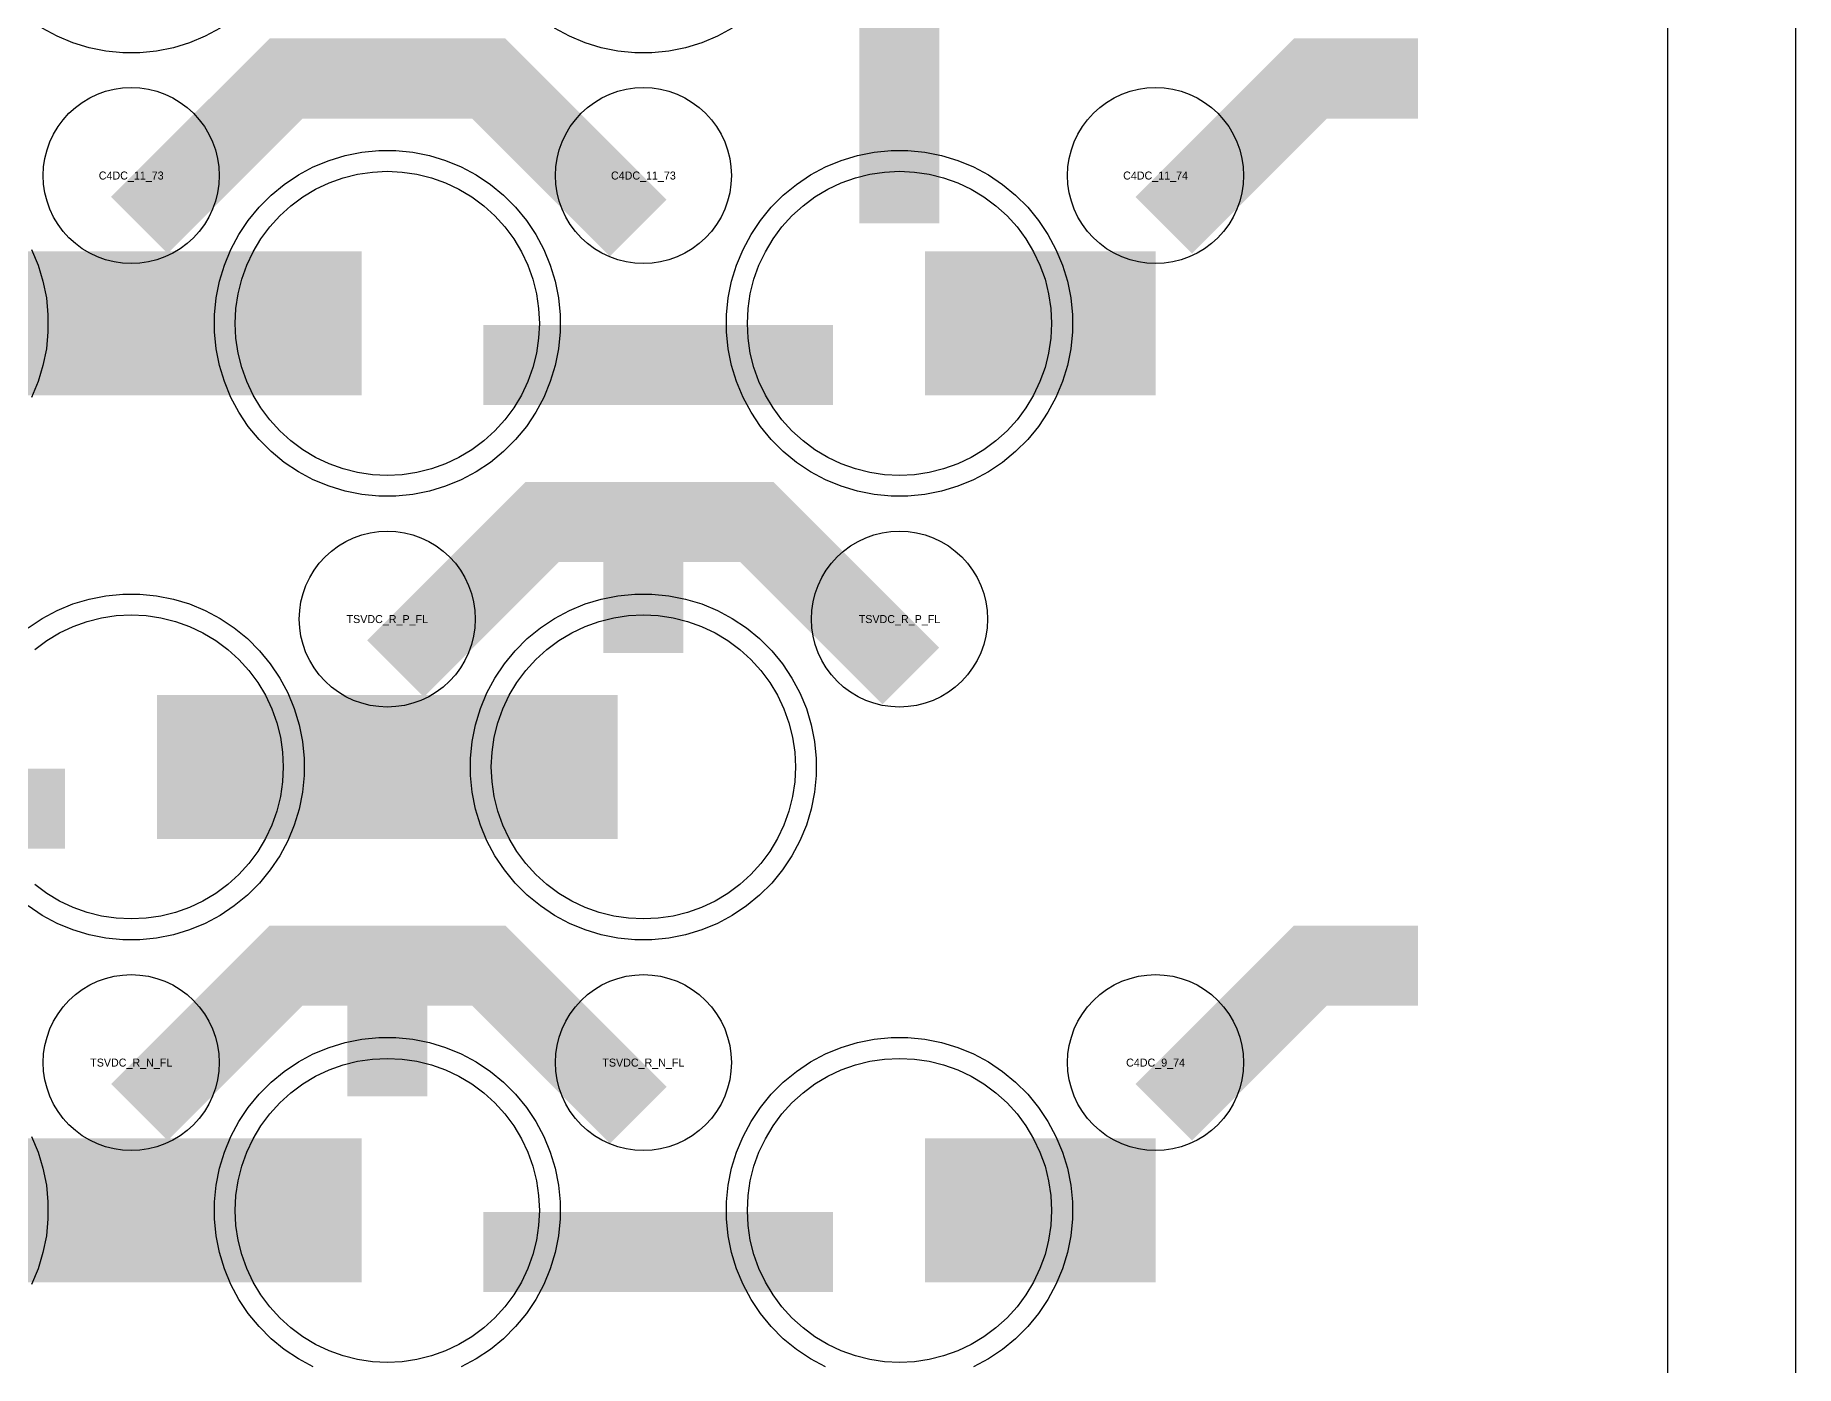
# Model space of a CAD drawing. Extents: x -11880 to 11880, y -14992 to 14992.
# Drawn here: x 11330 to 11880, y -13641 to -13225 of the extents above; entities that cross this region are included whole.
import ezdxf
from ezdxf.enums import TextEntityAlignment as Align

# ---------------------------------------------------------------- set-up
doc = ezdxf.new("R2010")
doc.units = 0
doc.header["$MEASUREMENT"] = 0
for name, color, linetype in [('GDS_775_DT_237', 138, 'CONTINUOUS'), ('OUTLINE', 30, 'CONTINUOUS'), ('RDL1_FS', 34, 'CONTINUOUS'), ('RDL_BS', 160, 'CONTINUOUS')]:
    doc.layers.add(name, color=color, linetype=linetype)

msp = doc.modelspace()

# ---------------------------------------------------------------- linework, layer by layer
at = {"layer": 'OUTLINE'}
for points in [[(-11880, -14992.5), (11880, -14992.5), (11880, 14992.5), (-11880, 14992.5)], [(-11840, -14952.5), (11840, -14952.5), (11840, 14952.5), (-11840, 14952.5)]]:
    msp.add_lwpolyline(points, close=True, dxfattribs=at)
at = {"layer": 'RDL1_FS', "color": 241, "true_color": 0xf7abae}
for points in [[(11440, -13362.869), (11435.343, -13362.64), (11430.732, -13361.956), (11426.209, -13360.824), (11421.819, -13359.252), (11417.605, -13357.26), (11413.605, -13354.862), (11409.86, -13352.084), (11406.406, -13348.954), (11403.276, -13345.5), (11400.498, -13341.755), (11398.1, -13337.755), (11396.108, -13333.541), (11394.536, -13329.151), (11393.404, -13324.628), (11392.72, -13320.017), (11392.491, -13315.36), (11392.72, -13310.703), (11393.404, -13306.092), (11394.536, -13301.569), (11396.108, -13297.179), (11398.1, -13292.965), (11400.498, -13288.965), (11403.276, -13285.22), (11406.406, -13281.766), (11409.86, -13278.636), (11413.605, -13275.858), (11417.605, -13273.46), (11421.819, -13271.468), (11426.209, -13269.896), (11430.732, -13268.764), (11435.343, -13268.08), (11440, -13267.851), (11444.657, -13268.08), (11449.268, -13268.764), (11453.791, -13269.896), (11458.181, -13271.468), (11462.395, -13273.46), (11466.395, -13275.858), (11470.14, -13278.636), (11473.594, -13281.766), (11476.724, -13285.22), (11479.502, -13288.965), (11481.9, -13292.965), (11483.892, -13297.179), (11485.464, -13301.569), (11486.596, -13306.092), (11487.28, -13310.703), (11487.509, -13315.36), (11487.28, -13320.017), (11486.596, -13324.628), (11485.464, -13329.151), (11483.892, -13333.541), (11481.9, -13337.755), (11479.502, -13341.755), (11476.724, -13345.5), (11473.594, -13348.954), (11470.14, -13352.084), (11466.395, -13354.862), (11462.395, -13357.26), (11458.181, -13359.252), (11453.791, -13360.824), (11449.268, -13361.956), (11444.657, -13362.64)], [(11600, -13362.869), (11595.343, -13362.64), (11590.732, -13361.956), (11586.209, -13360.824), (11581.819, -13359.252), (11577.605, -13357.26), (11573.605, -13354.862), (11569.86, -13352.084), (11566.406, -13348.954), (11563.276, -13345.5), (11560.498, -13341.755), (11558.1, -13337.755), (11556.108, -13333.541), (11554.536, -13329.151), (11553.404, -13324.628), (11552.72, -13320.017), (11552.491, -13315.36), (11552.72, -13310.703), (11553.404, -13306.092), (11554.536, -13301.569), (11556.108, -13297.179), (11558.1, -13292.965), (11560.498, -13288.965), (11563.276, -13285.22), (11566.406, -13281.766), (11569.86, -13278.636), (11573.605, -13275.858), (11577.605, -13273.46), (11581.819, -13271.468), (11586.209, -13269.896), (11590.732, -13268.764), (11595.343, -13268.08), (11600, -13267.851), (11604.657, -13268.08), (11609.268, -13268.764), (11613.791, -13269.896), (11618.181, -13271.468), (11622.395, -13273.46), (11626.395, -13275.858), (11630.14, -13278.636), (11633.594, -13281.766), (11636.724, -13285.22), (11639.502, -13288.965), (11641.9, -13292.965), (11643.892, -13297.179), (11645.464, -13301.569), (11646.596, -13306.092), (11647.28, -13310.703), (11647.509, -13315.36), (11647.28, -13320.017), (11646.596, -13324.628), (11645.464, -13329.151), (11643.892, -13333.541), (11641.9, -13337.755), (11639.502, -13341.755), (11636.724, -13345.5), (11633.594, -13348.954), (11630.14, -13352.084), (11626.395, -13354.862), (11622.395, -13357.26), (11618.181, -13359.252), (11613.791, -13360.824), (11609.268, -13361.956), (11604.657, -13362.64)], [(11520, -13501.434), (11515.343, -13501.205), (11510.732, -13500.521), (11506.209, -13499.389), (11501.819, -13497.817), (11497.605, -13495.825), (11493.605, -13493.427), (11489.86, -13490.649), (11486.406, -13487.519), (11483.276, -13484.065), (11480.498, -13480.32), (11478.1, -13476.32), (11476.108, -13472.106), (11474.536, -13467.716), (11473.404, -13463.193), (11472.72, -13458.582), (11472.491, -13453.925), (11472.72, -13449.268), (11473.404, -13444.657), (11474.536, -13440.134), (11476.108, -13435.744), (11478.1, -13431.53), (11480.498, -13427.53), (11483.276, -13423.785), (11486.406, -13420.331), (11489.86, -13417.201), (11493.605, -13414.423), (11497.605, -13412.025), (11501.819, -13410.033), (11506.209, -13408.461), (11510.732, -13407.329), (11515.343, -13406.645), (11520, -13406.416), (11524.657, -13406.645), (11529.268, -13407.329), (11533.791, -13408.461), (11538.181, -13410.033), (11542.395, -13412.025), (11546.395, -13414.423), (11550.14, -13417.201), (11553.594, -13420.331), (11556.724, -13423.785), (11559.502, -13427.53), (11561.9, -13431.53), (11563.892, -13435.744), (11565.464, -13440.134), (11566.596, -13444.657), (11567.28, -13449.268), (11567.509, -13453.925), (11567.28, -13458.582), (11566.596, -13463.193), (11565.464, -13467.716), (11563.892, -13472.106), (11561.9, -13476.32), (11559.502, -13480.32), (11556.724, -13484.065), (11553.594, -13487.519), (11550.14, -13490.649), (11546.395, -13493.427), (11542.395, -13495.825), (11538.181, -13497.817), (11533.791, -13499.389), (11529.268, -13500.521), (11524.657, -13501.205)]]:
    msp.add_lwpolyline(points, close=True, dxfattribs=at)
for points in [[(11288.002, -13315.36, 45, 45, 0), (11360.002, -13315.36, 45, 45, 0)], [(11360.002, -13315.36, 45, 45, 0), (11432.002, -13315.36, 45, 45, 0)], [(11608.002, -13315.36, 45, 45, 0), (11680.002, -13315.36, 45, 45, 0)], [(11368.002, -13453.925, 45, 45, 0), (11440.002, -13453.925, 45, 45, 0)], [(11440.002, -13453.925, 45, 45, 0), (11512.002, -13453.925, 45, 45, 0)]]:
    msp.add_lwpolyline(points, format="xyseb", dxfattribs=at)
msp.add_lwpolyline([(11329.86, -13417.201), (11333.605, -13414.423), (11337.605, -13412.025), (11341.819, -13410.033), (11346.209, -13408.461), (11350.732, -13407.329), (11355.343, -13406.645), (11360, -13406.416), (11364.657, -13406.645), (11369.268, -13407.329), (11373.791, -13408.461), (11378.181, -13410.033), (11382.395, -13412.025), (11386.395, -13414.423), (11390.14, -13417.201), (11393.594, -13420.331), (11396.724, -13423.785), (11399.502, -13427.53), (11401.9, -13431.53), (11403.892, -13435.744), (11405.464, -13440.134), (11406.596, -13444.657), (11407.28, -13449.268), (11407.509, -13453.925), (11407.28, -13458.582), (11406.596, -13463.193), (11405.464, -13467.716), (11403.892, -13472.106), (11401.9, -13476.32), (11399.502, -13480.32), (11396.724, -13484.065), (11393.594, -13487.519), (11390.14, -13490.649), (11386.395, -13493.427), (11382.395, -13495.825), (11378.181, -13497.817), (11373.791, -13499.389), (11369.268, -13500.521), (11364.657, -13501.205), (11360, -13501.434), (11355.343, -13501.205), (11350.732, -13500.521), (11346.209, -13499.389), (11341.819, -13497.817), (11337.605, -13495.825), (11333.605, -13493.427), (11329.86, -13490.649)], dxfattribs=at)
at = {"layer": 'RDL1_FS'}
for points in [[(11440, -13639.994), (11435.343, -13639.765), (11430.732, -13639.081), (11426.209, -13637.949), (11421.819, -13636.377), (11417.605, -13634.385), (11413.605, -13631.987), (11409.86, -13629.209), (11406.406, -13626.079), (11403.276, -13622.625), (11400.498, -13618.88), (11398.1, -13614.88), (11396.108, -13610.666), (11394.536, -13606.276), (11393.404, -13601.753), (11392.72, -13597.142), (11392.491, -13592.485), (11392.72, -13587.828), (11393.404, -13583.217), (11394.536, -13578.694), (11396.108, -13574.304), (11398.1, -13570.09), (11400.498, -13566.09), (11403.276, -13562.345), (11406.406, -13558.891), (11409.86, -13555.761), (11413.605, -13552.983), (11417.605, -13550.585), (11421.819, -13548.593), (11426.209, -13547.021), (11430.732, -13545.889), (11435.343, -13545.205), (11440, -13544.976), (11444.657, -13545.205), (11449.268, -13545.889), (11453.791, -13547.021), (11458.181, -13548.593), (11462.395, -13550.585), (11466.395, -13552.983), (11470.14, -13555.761), (11473.594, -13558.891), (11476.724, -13562.345), (11479.502, -13566.09), (11481.9, -13570.09), (11483.892, -13574.304), (11485.464, -13578.694), (11486.596, -13583.217), (11487.28, -13587.828), (11487.509, -13592.485), (11487.28, -13597.142), (11486.596, -13601.753), (11485.464, -13606.276), (11483.892, -13610.666), (11481.9, -13614.88), (11479.502, -13618.88), (11476.724, -13622.625), (11473.594, -13626.079), (11470.14, -13629.209), (11466.395, -13631.987), (11462.395, -13634.385), (11458.181, -13636.377), (11453.791, -13637.949), (11449.268, -13639.081), (11444.657, -13639.765)], [(11600, -13639.994), (11595.343, -13639.765), (11590.732, -13639.081), (11586.209, -13637.949), (11581.819, -13636.377), (11577.605, -13634.385), (11573.605, -13631.987), (11569.86, -13629.209), (11566.406, -13626.079), (11563.276, -13622.625), (11560.498, -13618.88), (11558.1, -13614.88), (11556.108, -13610.666), (11554.536, -13606.276), (11553.404, -13601.753), (11552.72, -13597.142), (11552.491, -13592.485), (11552.72, -13587.828), (11553.404, -13583.217), (11554.536, -13578.694), (11556.108, -13574.304), (11558.1, -13570.09), (11560.498, -13566.09), (11563.276, -13562.345), (11566.406, -13558.891), (11569.86, -13555.761), (11573.605, -13552.983), (11577.605, -13550.585), (11581.819, -13548.593), (11586.209, -13547.021), (11590.732, -13545.889), (11595.343, -13545.205), (11600, -13544.976), (11604.657, -13545.205), (11609.268, -13545.889), (11613.791, -13547.021), (11618.181, -13548.593), (11622.395, -13550.585), (11626.395, -13552.983), (11630.14, -13555.761), (11633.594, -13558.891), (11636.724, -13562.345), (11639.502, -13566.09), (11641.9, -13570.09), (11643.892, -13574.304), (11645.464, -13578.694), (11646.596, -13583.217), (11647.28, -13587.828), (11647.509, -13592.485), (11647.28, -13597.142), (11646.596, -13601.753), (11645.464, -13606.276), (11643.892, -13610.666), (11641.9, -13614.88), (11639.502, -13618.88), (11636.724, -13622.625), (11633.594, -13626.079), (11630.14, -13629.209), (11626.395, -13631.987), (11622.395, -13634.385), (11618.181, -13636.377), (11613.791, -13637.949), (11609.268, -13639.081), (11604.657, -13639.765)]]:
    msp.add_lwpolyline(points, close=True, dxfattribs=at)
for points in [[(11288.002, -13592.485, 45, 45, 0), (11360.002, -13592.485, 45, 45, 0)], [(11360.002, -13592.485, 45, 45, 0), (11432.002, -13592.485, 45, 45, 0)], [(11608.002, -13592.485, 45, 45, 0), (11680.002, -13592.485, 45, 45, 0)]]:
    msp.add_lwpolyline(points, format="xyseb", dxfattribs=at)
at = {"layer": 'RDL_BS', "color": 241, "true_color": 0xf7abae}
for points in [[(11600, -13284.085, 25, 25, 0), (11600, -13177.308, 25, 25, 0)], [(11600, -13284.085, 25, 25, 0), (11600, -13177.308, 25, 25, 0)], [(11470.016, -13328.373, 25, 25, 0), (11579.281, -13328.373, 25, 25, 0)], [(11520, -13373.106, 25, 25, 0), (11520, -13418.314, 25, 25, 0)], [(11442.562, -13423.239, 25, 25, 0), (11488.377, -13377.424, 25, 25, 0), (11521.93, -13377.424, 25, 25, 0)], [(11603.555, -13425.544, 25, 25, 0), (11555.435, -13377.424, 25, 25, 0), (11521.838, -13377.424, 25, 25, 0)], [(11230.016, -13466.938, 25, 25, 0), (11339.281, -13466.938, 25, 25, 0)]]:
    msp.add_lwpolyline(points, format="xyseb", dxfattribs=at)
for points in [[(11387.777, -13223.178), (11383.115, -13225.67), (11378.205, -13227.701), (11373.165, -13229.232), (11367.938, -13230.278), (11362.644, -13230.795), (11357.356, -13230.795), (11352.062, -13230.278), (11346.835, -13229.232), (11341.795, -13227.701), (11336.885, -13225.67), (11332.223, -13223.178)], [(11547.777, -13223.178), (11543.115, -13225.67), (11538.205, -13227.701), (11533.165, -13229.232), (11527.938, -13230.278), (11522.644, -13230.795), (11517.356, -13230.795), (11512.062, -13230.278), (11506.835, -13229.232), (11501.795, -13227.701), (11496.885, -13225.67), (11492.223, -13223.178)], [(11328.875, -13292.245), (11330.906, -13297.155), (11332.437, -13302.195), (11333.483, -13307.422), (11334, -13312.716), (11334, -13318.004), (11333.483, -13323.298), (11332.437, -13328.525), (11330.906, -13333.565), (11328.875, -13338.475)], [(11327.809, -13410.489), (11332.223, -13407.542), (11336.885, -13405.05), (11341.795, -13403.019), (11346.835, -13401.488), (11352.062, -13400.442), (11357.356, -13399.925), (11362.644, -13399.925), (11367.938, -13400.442), (11373.165, -13401.488), (11378.205, -13403.019), (11383.115, -13405.05), (11387.777, -13407.542), (11392.191, -13410.489), (11396.292, -13413.851), (11400.074, -13417.633), (11403.436, -13421.734), (11406.383, -13426.148), (11408.875, -13430.81), (11410.906, -13435.72), (11412.437, -13440.76), (11413.483, -13445.987), (11414, -13451.281), (11414, -13456.569), (11413.483, -13461.863), (11412.437, -13467.09), (11410.906, -13472.13), (11408.875, -13477.04), (11406.383, -13481.702), (11403.436, -13486.116), (11400.074, -13490.217), (11396.292, -13493.999), (11392.191, -13497.361), (11387.777, -13500.308), (11383.115, -13502.8), (11378.205, -13504.831), (11373.165, -13506.362), (11367.938, -13507.408), (11362.644, -13507.925), (11357.356, -13507.925), (11352.062, -13507.408), (11346.835, -13506.362), (11341.795, -13504.831), (11336.885, -13502.8), (11332.223, -13500.308), (11327.809, -13497.361)]]:
    msp.add_lwpolyline(points, dxfattribs=at)
at = {"layer": 'RDL_BS'}
for points in [[(11362.562, -13284.674, 25, 25, 0), (11408.377, -13238.859, 25, 25, 0), (11441.93, -13238.859, 25, 25, 0)], [(11518.401, -13285.573, 25, 25, 0), (11471.687, -13238.859, 25, 25, 0), (11441.929, -13238.859, 25, 25, 0)], [(11682.562, -13284.674, 25, 25, 0), (11728.377, -13238.859, 25, 25, 0), (11761.93, -13238.859, 25, 25, 0)], [(11520, -13391.385, 25, 25, 0), (11520, -13364.924, 25, 25, 0)], [(11440, -13529.945, 25, 25, 0), (11440, -13503.484, 25, 25, 0)], [(11440, -13511.666, 25, 25, 0), (11440, -13556.874, 25, 25, 0)], [(11362.562, -13561.799, 25, 25, 0), (11408.377, -13515.984, 25, 25, 0), (11441.93, -13515.984, 25, 25, 0)], [(11518.401, -13562.698, 25, 25, 0), (11471.687, -13515.984, 25, 25, 0), (11441.929, -13515.984, 25, 25, 0)], [(11682.562, -13561.799, 25, 25, 0), (11728.377, -13515.984, 25, 25, 0), (11761.93, -13515.984, 25, 25, 0)], [(11470.016, -13605.498, 25, 25, 0), (11579.281, -13605.498, 25, 25, 0)]]:
    msp.add_lwpolyline(points, format="xyseb", dxfattribs=at)
for points in [[(11360, -13296.666), (11357.307, -13296.534), (11354.635, -13296.138), (11352.016, -13295.481), (11349.481, -13294.574), (11347.044, -13293.422), (11344.72, -13292.029), (11342.557, -13290.426), (11340.558, -13288.614), (11338.746, -13286.615), (11337.143, -13284.452), (11335.75, -13282.128), (11334.598, -13279.691), (11333.691, -13277.156), (11333.034, -13274.537), (11332.638, -13271.865), (11332.506, -13269.172), (11332.638, -13266.479), (11333.034, -13263.807), (11333.691, -13261.188), (11334.598, -13258.653), (11335.75, -13256.216), (11337.143, -13253.892), (11338.746, -13251.729), (11340.558, -13249.73), (11342.557, -13247.918), (11344.72, -13246.315), (11347.044, -13244.922), (11349.481, -13243.77), (11352.016, -13242.863), (11354.635, -13242.206), (11357.307, -13241.81), (11360, -13241.678), (11362.693, -13241.81), (11365.365, -13242.206), (11367.984, -13242.863), (11370.519, -13243.77), (11372.956, -13244.922), (11375.28, -13246.315), (11377.443, -13247.918), (11379.442, -13249.73), (11381.254, -13251.729), (11382.857, -13253.892), (11384.25, -13256.216), (11385.402, -13258.653), (11386.309, -13261.188), (11386.966, -13263.807), (11387.362, -13266.479), (11387.494, -13269.172), (11387.362, -13271.865), (11386.966, -13274.537), (11386.309, -13277.156), (11385.402, -13279.691), (11384.25, -13282.128), (11382.857, -13284.452), (11381.254, -13286.615), (11379.442, -13288.614), (11377.443, -13290.426), (11375.28, -13292.029), (11372.956, -13293.422), (11370.519, -13294.574), (11367.984, -13295.481), (11365.365, -13296.138), (11362.693, -13296.534)], [(11520, -13296.666), (11517.307, -13296.534), (11514.635, -13296.138), (11512.016, -13295.481), (11509.481, -13294.574), (11507.044, -13293.422), (11504.72, -13292.029), (11502.557, -13290.426), (11500.558, -13288.614), (11498.746, -13286.615), (11497.143, -13284.452), (11495.75, -13282.128), (11494.598, -13279.691), (11493.691, -13277.156), (11493.034, -13274.537), (11492.638, -13271.865), (11492.506, -13269.172), (11492.638, -13266.479), (11493.034, -13263.807), (11493.691, -13261.188), (11494.598, -13258.653), (11495.75, -13256.216), (11497.143, -13253.892), (11498.746, -13251.729), (11500.558, -13249.73), (11502.557, -13247.918), (11504.72, -13246.315), (11507.044, -13244.922), (11509.481, -13243.77), (11512.016, -13242.863), (11514.635, -13242.206), (11517.307, -13241.81), (11520, -13241.678), (11522.693, -13241.81), (11525.365, -13242.206), (11527.984, -13242.863), (11530.519, -13243.77), (11532.956, -13244.922), (11535.28, -13246.315), (11537.443, -13247.918), (11539.442, -13249.73), (11541.254, -13251.729), (11542.857, -13253.892), (11544.25, -13256.216), (11545.402, -13258.653), (11546.309, -13261.188), (11546.966, -13263.807), (11547.362, -13266.479), (11547.494, -13269.172), (11547.362, -13271.865), (11546.966, -13274.537), (11546.309, -13277.156), (11545.402, -13279.691), (11544.25, -13282.128), (11542.857, -13284.452), (11541.254, -13286.615), (11539.442, -13288.614), (11537.443, -13290.426), (11535.28, -13292.029), (11532.956, -13293.422), (11530.519, -13294.574), (11527.984, -13295.481), (11525.365, -13296.138), (11522.693, -13296.534)], [(11680, -13296.666), (11677.307, -13296.534), (11674.635, -13296.138), (11672.016, -13295.481), (11669.481, -13294.574), (11667.044, -13293.422), (11664.72, -13292.029), (11662.557, -13290.426), (11660.558, -13288.614), (11658.746, -13286.615), (11657.143, -13284.452), (11655.75, -13282.128), (11654.598, -13279.691), (11653.691, -13277.156), (11653.034, -13274.537), (11652.638, -13271.865), (11652.506, -13269.172), (11652.638, -13266.479), (11653.034, -13263.807), (11653.691, -13261.188), (11654.598, -13258.653), (11655.75, -13256.216), (11657.143, -13253.892), (11658.746, -13251.729), (11660.558, -13249.73), (11662.557, -13247.918), (11664.72, -13246.315), (11667.044, -13244.922), (11669.481, -13243.77), (11672.016, -13242.863), (11674.635, -13242.206), (11677.307, -13241.81), (11680, -13241.678), (11682.693, -13241.81), (11685.365, -13242.206), (11687.984, -13242.863), (11690.519, -13243.77), (11692.956, -13244.922), (11695.28, -13246.315), (11697.443, -13247.918), (11699.442, -13249.73), (11701.254, -13251.729), (11702.857, -13253.892), (11704.25, -13256.216), (11705.402, -13258.653), (11706.309, -13261.188), (11706.966, -13263.807), (11707.362, -13266.479), (11707.494, -13269.172), (11707.362, -13271.865), (11706.966, -13274.537), (11706.309, -13277.156), (11705.402, -13279.691), (11704.25, -13282.128), (11702.857, -13284.452), (11701.254, -13286.615), (11699.442, -13288.614), (11697.443, -13290.426), (11695.28, -13292.029), (11692.956, -13293.422), (11690.519, -13294.574), (11687.984, -13295.481), (11685.365, -13296.138), (11682.693, -13296.534)], [(11360, -13573.791), (11357.307, -13573.659), (11354.635, -13573.263), (11352.016, -13572.606), (11349.481, -13571.699), (11347.044, -13570.547), (11344.72, -13569.154), (11342.557, -13567.551), (11340.558, -13565.739), (11338.746, -13563.74), (11337.143, -13561.577), (11335.75, -13559.253), (11334.598, -13556.816), (11333.691, -13554.281), (11333.034, -13551.662), (11332.638, -13548.99), (11332.506, -13546.297), (11332.638, -13543.604), (11333.034, -13540.932), (11333.691, -13538.313), (11334.598, -13535.778), (11335.75, -13533.341), (11337.143, -13531.017), (11338.746, -13528.854), (11340.558, -13526.855), (11342.557, -13525.043), (11344.72, -13523.44), (11347.044, -13522.047), (11349.481, -13520.895), (11352.016, -13519.988), (11354.635, -13519.331), (11357.307, -13518.935), (11360, -13518.803), (11362.693, -13518.935), (11365.365, -13519.331), (11367.984, -13519.988), (11370.519, -13520.895), (11372.956, -13522.047), (11375.28, -13523.44), (11377.443, -13525.043), (11379.442, -13526.855), (11381.254, -13528.854), (11382.857, -13531.017), (11384.25, -13533.341), (11385.402, -13535.778), (11386.309, -13538.313), (11386.966, -13540.932), (11387.362, -13543.604), (11387.494, -13546.297), (11387.362, -13548.99), (11386.966, -13551.662), (11386.309, -13554.281), (11385.402, -13556.816), (11384.25, -13559.253), (11382.857, -13561.577), (11381.254, -13563.74), (11379.442, -13565.739), (11377.443, -13567.551), (11375.28, -13569.154), (11372.956, -13570.547), (11370.519, -13571.699), (11367.984, -13572.606), (11365.365, -13573.263), (11362.693, -13573.659)], [(11520, -13573.791), (11517.307, -13573.659), (11514.635, -13573.263), (11512.016, -13572.606), (11509.481, -13571.699), (11507.044, -13570.547), (11504.72, -13569.154), (11502.557, -13567.551), (11500.558, -13565.739), (11498.746, -13563.74), (11497.143, -13561.577), (11495.75, -13559.253), (11494.598, -13556.816), (11493.691, -13554.281), (11493.034, -13551.662), (11492.638, -13548.99), (11492.506, -13546.297), (11492.638, -13543.604), (11493.034, -13540.932), (11493.691, -13538.313), (11494.598, -13535.778), (11495.75, -13533.341), (11497.143, -13531.017), (11498.746, -13528.854), (11500.558, -13526.855), (11502.557, -13525.043), (11504.72, -13523.44), (11507.044, -13522.047), (11509.481, -13520.895), (11512.016, -13519.988), (11514.635, -13519.331), (11517.307, -13518.935), (11520, -13518.803), (11522.693, -13518.935), (11525.365, -13519.331), (11527.984, -13519.988), (11530.519, -13520.895), (11532.956, -13522.047), (11535.28, -13523.44), (11537.443, -13525.043), (11539.442, -13526.855), (11541.254, -13528.854), (11542.857, -13531.017), (11544.25, -13533.341), (11545.402, -13535.778), (11546.309, -13538.313), (11546.966, -13540.932), (11547.362, -13543.604), (11547.494, -13546.297), (11547.362, -13548.99), (11546.966, -13551.662), (11546.309, -13554.281), (11545.402, -13556.816), (11544.25, -13559.253), (11542.857, -13561.577), (11541.254, -13563.74), (11539.442, -13565.739), (11537.443, -13567.551), (11535.28, -13569.154), (11532.956, -13570.547), (11530.519, -13571.699), (11527.984, -13572.606), (11525.365, -13573.263), (11522.693, -13573.659)], [(11680, -13573.791), (11677.307, -13573.659), (11674.635, -13573.263), (11672.016, -13572.606), (11669.481, -13571.699), (11667.044, -13570.547), (11664.72, -13569.154), (11662.557, -13567.551), (11660.558, -13565.739), (11658.746, -13563.74), (11657.143, -13561.577), (11655.75, -13559.253), (11654.598, -13556.816), (11653.691, -13554.281), (11653.034, -13551.662), (11652.638, -13548.99), (11652.506, -13546.297), (11652.638, -13543.604), (11653.034, -13540.932), (11653.691, -13538.313), (11654.598, -13535.778), (11655.75, -13533.341), (11657.143, -13531.017), (11658.746, -13528.854), (11660.558, -13526.855), (11662.557, -13525.043), (11664.72, -13523.44), (11667.044, -13522.047), (11669.481, -13520.895), (11672.016, -13519.988), (11674.635, -13519.331), (11677.307, -13518.935), (11680, -13518.803), (11682.693, -13518.935), (11685.365, -13519.331), (11687.984, -13519.988), (11690.519, -13520.895), (11692.956, -13522.047), (11695.28, -13523.44), (11697.443, -13525.043), (11699.442, -13526.855), (11701.254, -13528.854), (11702.857, -13531.017), (11704.25, -13533.341), (11705.402, -13535.778), (11706.309, -13538.313), (11706.966, -13540.932), (11707.362, -13543.604), (11707.494, -13546.297), (11707.362, -13548.99), (11706.966, -13551.662), (11706.309, -13554.281), (11705.402, -13556.816), (11704.25, -13559.253), (11702.857, -13561.577), (11701.254, -13563.74), (11699.442, -13565.739), (11697.443, -13567.551), (11695.28, -13569.154), (11692.956, -13570.547), (11690.519, -13571.699), (11687.984, -13572.606), (11685.365, -13573.263), (11682.693, -13573.659)]]:
    msp.add_lwpolyline(points, close=True, dxfattribs=at)
at = {"layer": 'RDL_BS', "color": 241, "true_color": 0xf7abae}
for points in [[(11437.356, -13369.36), (11432.062, -13368.843), (11426.835, -13367.797), (11421.795, -13366.266), (11416.885, -13364.235), (11412.223, -13361.743), (11407.809, -13358.796), (11403.708, -13355.434), (11399.926, -13351.652), (11396.564, -13347.551), (11393.617, -13343.137), (11391.125, -13338.475), (11389.094, -13333.565), (11387.563, -13328.525), (11386.517, -13323.298), (11386, -13318.004), (11386, -13312.716), (11386.517, -13307.422), (11387.563, -13302.195), (11389.094, -13297.155), (11391.125, -13292.245), (11393.617, -13287.583), (11396.564, -13283.169), (11399.926, -13279.068), (11403.708, -13275.286), (11407.809, -13271.924), (11412.223, -13268.977), (11416.885, -13266.485), (11421.795, -13264.454), (11426.835, -13262.923), (11432.062, -13261.877), (11437.356, -13261.36), (11442.644, -13261.36), (11447.938, -13261.877), (11453.165, -13262.923), (11458.205, -13264.454), (11463.115, -13266.485), (11467.777, -13268.977), (11472.191, -13271.924), (11476.292, -13275.286), (11480.074, -13279.068), (11483.436, -13283.169), (11486.383, -13287.583), (11488.875, -13292.245), (11490.906, -13297.155), (11492.437, -13302.195), (11493.483, -13307.422), (11494, -13312.716), (11494, -13318.004), (11493.483, -13323.298), (11492.437, -13328.525), (11490.906, -13333.565), (11488.875, -13338.475), (11486.383, -13343.137), (11483.436, -13347.551), (11480.074, -13351.652), (11476.292, -13355.434), (11472.191, -13358.796), (11467.777, -13361.743), (11463.115, -13364.235), (11458.205, -13366.266), (11453.165, -13367.797), (11447.938, -13368.843), (11442.644, -13369.36)], [(11597.356, -13369.36), (11592.062, -13368.843), (11586.835, -13367.797), (11581.795, -13366.266), (11576.885, -13364.235), (11572.223, -13361.743), (11567.809, -13358.796), (11563.708, -13355.434), (11559.926, -13351.652), (11556.564, -13347.551), (11553.617, -13343.137), (11551.125, -13338.475), (11549.094, -13333.565), (11547.563, -13328.525), (11546.517, -13323.298), (11546, -13318.004), (11546, -13312.716), (11546.517, -13307.422), (11547.563, -13302.195), (11549.094, -13297.155), (11551.125, -13292.245), (11553.617, -13287.583), (11556.564, -13283.169), (11559.926, -13279.068), (11563.708, -13275.286), (11567.809, -13271.924), (11572.223, -13268.977), (11576.885, -13266.485), (11581.795, -13264.454), (11586.835, -13262.923), (11592.062, -13261.877), (11597.356, -13261.36), (11602.644, -13261.36), (11607.938, -13261.877), (11613.165, -13262.923), (11618.205, -13264.454), (11623.115, -13266.485), (11627.777, -13268.977), (11632.191, -13271.924), (11636.292, -13275.286), (11640.074, -13279.068), (11643.436, -13283.169), (11646.383, -13287.583), (11648.875, -13292.245), (11650.906, -13297.155), (11652.437, -13302.195), (11653.483, -13307.422), (11654, -13312.716), (11654, -13318.004), (11653.483, -13323.298), (11652.437, -13328.525), (11650.906, -13333.565), (11648.875, -13338.475), (11646.383, -13343.137), (11643.436, -13347.551), (11640.074, -13351.652), (11636.292, -13355.434), (11632.191, -13358.796), (11627.777, -13361.743), (11623.115, -13364.235), (11618.205, -13366.266), (11613.165, -13367.797), (11607.938, -13368.843), (11602.644, -13369.36)], [(11440, -13435.231), (11437.307, -13435.099), (11434.635, -13434.703), (11432.016, -13434.046), (11429.481, -13433.139), (11427.044, -13431.987), (11424.72, -13430.594), (11422.557, -13428.991), (11420.558, -13427.179), (11418.746, -13425.18), (11417.143, -13423.017), (11415.75, -13420.693), (11414.598, -13418.256), (11413.691, -13415.721), (11413.034, -13413.102), (11412.638, -13410.43), (11412.506, -13407.737), (11412.638, -13405.044), (11413.034, -13402.372), (11413.691, -13399.753), (11414.598, -13397.218), (11415.75, -13394.781), (11417.143, -13392.457), (11418.746, -13390.294), (11420.558, -13388.295), (11422.557, -13386.483), (11424.72, -13384.88), (11427.044, -13383.487), (11429.481, -13382.335), (11432.016, -13381.428), (11434.635, -13380.771), (11437.307, -13380.375), (11440, -13380.243), (11442.693, -13380.375), (11445.365, -13380.771), (11447.984, -13381.428), (11450.519, -13382.335), (11452.956, -13383.487), (11455.28, -13384.88), (11457.443, -13386.483), (11459.442, -13388.295), (11461.254, -13390.294), (11462.857, -13392.457), (11464.25, -13394.781), (11465.402, -13397.218), (11466.309, -13399.753), (11466.966, -13402.372), (11467.362, -13405.044), (11467.494, -13407.737), (11467.362, -13410.43), (11466.966, -13413.102), (11466.309, -13415.721), (11465.402, -13418.256), (11464.25, -13420.693), (11462.857, -13423.017), (11461.254, -13425.18), (11459.442, -13427.179), (11457.443, -13428.991), (11455.28, -13430.594), (11452.956, -13431.987), (11450.519, -13433.139), (11447.984, -13434.046), (11445.365, -13434.703), (11442.693, -13435.099)], [(11600, -13435.231), (11597.307, -13435.099), (11594.635, -13434.703), (11592.016, -13434.046), (11589.481, -13433.139), (11587.044, -13431.987), (11584.72, -13430.594), (11582.557, -13428.991), (11580.558, -13427.179), (11578.746, -13425.18), (11577.143, -13423.017), (11575.75, -13420.693), (11574.598, -13418.256), (11573.691, -13415.721), (11573.034, -13413.102), (11572.638, -13410.43), (11572.506, -13407.737), (11572.638, -13405.044), (11573.034, -13402.372), (11573.691, -13399.753), (11574.598, -13397.218), (11575.75, -13394.781), (11577.143, -13392.457), (11578.746, -13390.294), (11580.558, -13388.295), (11582.557, -13386.483), (11584.72, -13384.88), (11587.044, -13383.487), (11589.481, -13382.335), (11592.016, -13381.428), (11594.635, -13380.771), (11597.307, -13380.375), (11600, -13380.243), (11602.693, -13380.375), (11605.365, -13380.771), (11607.984, -13381.428), (11610.519, -13382.335), (11612.956, -13383.487), (11615.28, -13384.88), (11617.443, -13386.483), (11619.442, -13388.295), (11621.254, -13390.294), (11622.857, -13392.457), (11624.25, -13394.781), (11625.402, -13397.218), (11626.309, -13399.753), (11626.966, -13402.372), (11627.362, -13405.044), (11627.494, -13407.737), (11627.362, -13410.43), (11626.966, -13413.102), (11626.309, -13415.721), (11625.402, -13418.256), (11624.25, -13420.693), (11622.857, -13423.017), (11621.254, -13425.18), (11619.442, -13427.179), (11617.443, -13428.991), (11615.28, -13430.594), (11612.956, -13431.987), (11610.519, -13433.139), (11607.984, -13434.046), (11605.365, -13434.703), (11602.693, -13435.099)], [(11517.356, -13507.925), (11512.062, -13507.408), (11506.835, -13506.362), (11501.795, -13504.831), (11496.885, -13502.8), (11492.223, -13500.308), (11487.809, -13497.361), (11483.708, -13493.999), (11479.926, -13490.217), (11476.564, -13486.116), (11473.617, -13481.702), (11471.125, -13477.04), (11469.094, -13472.13), (11467.563, -13467.09), (11466.517, -13461.863), (11466, -13456.569), (11466, -13451.281), (11466.517, -13445.987), (11467.563, -13440.76), (11469.094, -13435.72), (11471.125, -13430.81), (11473.617, -13426.148), (11476.564, -13421.734), (11479.926, -13417.633), (11483.708, -13413.851), (11487.809, -13410.489), (11492.223, -13407.542), (11496.885, -13405.05), (11501.795, -13403.019), (11506.835, -13401.488), (11512.062, -13400.442), (11517.356, -13399.925), (11522.644, -13399.925), (11527.938, -13400.442), (11533.165, -13401.488), (11538.205, -13403.019), (11543.115, -13405.05), (11547.777, -13407.542), (11552.191, -13410.489), (11556.292, -13413.851), (11560.074, -13417.633), (11563.436, -13421.734), (11566.383, -13426.148), (11568.875, -13430.81), (11570.906, -13435.72), (11572.437, -13440.76), (11573.483, -13445.987), (11574, -13451.281), (11574, -13456.569), (11573.483, -13461.863), (11572.437, -13467.09), (11570.906, -13472.13), (11568.875, -13477.04), (11566.383, -13481.702), (11563.436, -13486.116), (11560.074, -13490.217), (11556.292, -13493.999), (11552.191, -13497.361), (11547.777, -13500.308), (11543.115, -13502.8), (11538.205, -13504.831), (11533.165, -13506.362), (11527.938, -13507.408), (11522.644, -13507.925)]]:
    msp.add_lwpolyline(points, close=True, dxfattribs=at)
at = {"layer": 'RDL_BS'}
for points in [[(11416.885, -13641.36), (11412.223, -13638.868), (11407.809, -13635.921), (11403.708, -13632.559), (11399.926, -13628.777), (11396.564, -13624.676), (11393.617, -13620.262), (11391.125, -13615.6), (11389.094, -13610.69), (11387.563, -13605.65), (11386.517, -13600.423), (11386, -13595.129), (11386, -13589.841), (11386.517, -13584.547), (11387.563, -13579.32), (11389.094, -13574.28), (11391.125, -13569.37), (11393.617, -13564.708), (11396.564, -13560.294), (11399.926, -13556.193), (11403.708, -13552.411), (11407.809, -13549.049), (11412.223, -13546.102), (11416.885, -13543.61), (11421.795, -13541.579), (11426.835, -13540.048), (11432.062, -13539.002), (11437.356, -13538.485), (11442.644, -13538.485), (11447.938, -13539.002), (11453.165, -13540.048), (11458.205, -13541.579), (11463.115, -13543.61), (11467.777, -13546.102), (11472.191, -13549.049), (11476.292, -13552.411), (11480.074, -13556.193), (11483.436, -13560.294), (11486.383, -13564.708), (11488.875, -13569.37), (11490.906, -13574.28), (11492.437, -13579.32), (11493.483, -13584.547), (11494, -13589.841), (11494, -13595.129), (11493.483, -13600.423), (11492.437, -13605.65), (11490.906, -13610.69), (11488.875, -13615.6), (11486.383, -13620.262), (11483.436, -13624.676), (11480.074, -13628.777), (11476.292, -13632.559), (11472.191, -13635.921), (11467.777, -13638.868), (11463.115, -13641.36)], [(11576.885, -13641.36), (11572.223, -13638.868), (11567.809, -13635.921), (11563.708, -13632.559), (11559.926, -13628.777), (11556.564, -13624.676), (11553.617, -13620.262), (11551.125, -13615.6), (11549.094, -13610.69), (11547.563, -13605.65), (11546.517, -13600.423), (11546, -13595.129), (11546, -13589.841), (11546.517, -13584.547), (11547.563, -13579.32), (11549.094, -13574.28), (11551.125, -13569.37), (11553.617, -13564.708), (11556.564, -13560.294), (11559.926, -13556.193), (11563.708, -13552.411), (11567.809, -13549.049), (11572.223, -13546.102), (11576.885, -13543.61), (11581.795, -13541.579), (11586.835, -13540.048), (11592.062, -13539.002), (11597.356, -13538.485), (11602.644, -13538.485), (11607.938, -13539.002), (11613.165, -13540.048), (11618.205, -13541.579), (11623.115, -13543.61), (11627.777, -13546.102), (11632.191, -13549.049), (11636.292, -13552.411), (11640.074, -13556.193), (11643.436, -13560.294), (11646.383, -13564.708), (11648.875, -13569.37), (11650.906, -13574.28), (11652.437, -13579.32), (11653.483, -13584.547), (11654, -13589.841), (11654, -13595.129), (11653.483, -13600.423), (11652.437, -13605.65), (11650.906, -13610.69), (11648.875, -13615.6), (11646.383, -13620.262), (11643.436, -13624.676), (11640.074, -13628.777), (11636.292, -13632.559), (11632.191, -13635.921), (11627.777, -13638.868), (11623.115, -13641.36)], [(11328.875, -13569.37), (11330.906, -13574.28), (11332.437, -13579.32), (11333.483, -13584.547), (11334, -13589.841), (11334, -13595.129), (11333.483, -13600.423), (11332.437, -13605.65), (11330.906, -13610.69), (11328.875, -13615.6)]]:
    msp.add_lwpolyline(points, dxfattribs=at)

# ---------------------------------------------------------------- texts
at = {"layer": 'GDS_775_DT_237'}
for s, p in [('C4DC_11_73', (11360, -13269.172)), ('C4DC_11_73', (11360, -13269.172)), ('C4DC_11_73', (11520, -13269.172)), ('C4DC_11_73', (11520, -13269.172)), ('C4DC_11_74', (11680, -13269.172)), ('C4DC_11_74', (11680, -13269.172)), ('TSVDC_R_N_FL', (11360, -13546.297)), ('TSVDC_R_N_FL', (11360, -13546.297)), ('TSVDC_R_N_FL', (11520, -13546.297)), ('TSVDC_R_N_FL', (11520, -13546.297)), ('C4DC_9_74', (11680, -13546.297)), ('C4DC_9_74', (11680, -13546.297))]:
    msp.add_text(s, height=2.5, dxfattribs=at).set_placement(p, align=Align.MIDDLE_CENTER)
at = {"layer": 'GDS_775_DT_237', "color": 241, "true_color": 0xf7abae}
for p in [(11440, -13407.737), (11440, -13407.737), (11600, -13407.737), (11600, -13407.737)]:
    msp.add_text('TSVDC_R_P_FL', height=2.5, dxfattribs=at).set_placement(p, align=Align.MIDDLE_CENTER)

doc.saveas('drawing.dxf')
